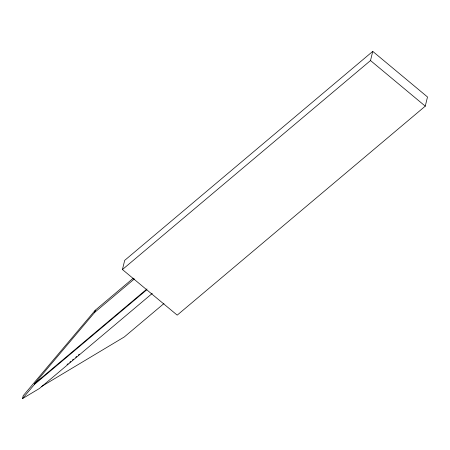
<?xml version="1.0" encoding="UTF-8"?>
<svg xmlns="http://www.w3.org/2000/svg" width="450" height="450" viewBox="0 0 450 450"><rect width="100%" height="100%" fill="white"/><g stroke="black" fill="none" stroke-linecap="round" stroke-linejoin="round"><path stroke-width="0.67" d="M152.252 293.434L39.437 388.479L22.5 398.621L23.209 395.702L95.248 310.241L133.301 278.184M22.5 398.621L34.504 384.373L34.712 383.541L94.742 312.322L134.404 278.91M94.742 312.322L95.248 310.241M122.445 269.539L124.684 260.376L372.746 51.379L427.5 96.981L425.267 106.149L177.204 315.141L122.445 269.539L370.513 60.547L372.746 51.379M34.712 383.541L146.987 288.951M34.504 384.373L146.784 289.783M67.033 364.562L68.108 363.656M69.722 362.301L70.796 361.395M72.405 360.039L73.479 359.134M75.628 357.322L76.703 356.417M78.317 355.061L79.391 354.156M163.969 303.536L124.307 336.949L41.439 386.567M370.513 60.547L425.267 106.149"/></g></svg>
